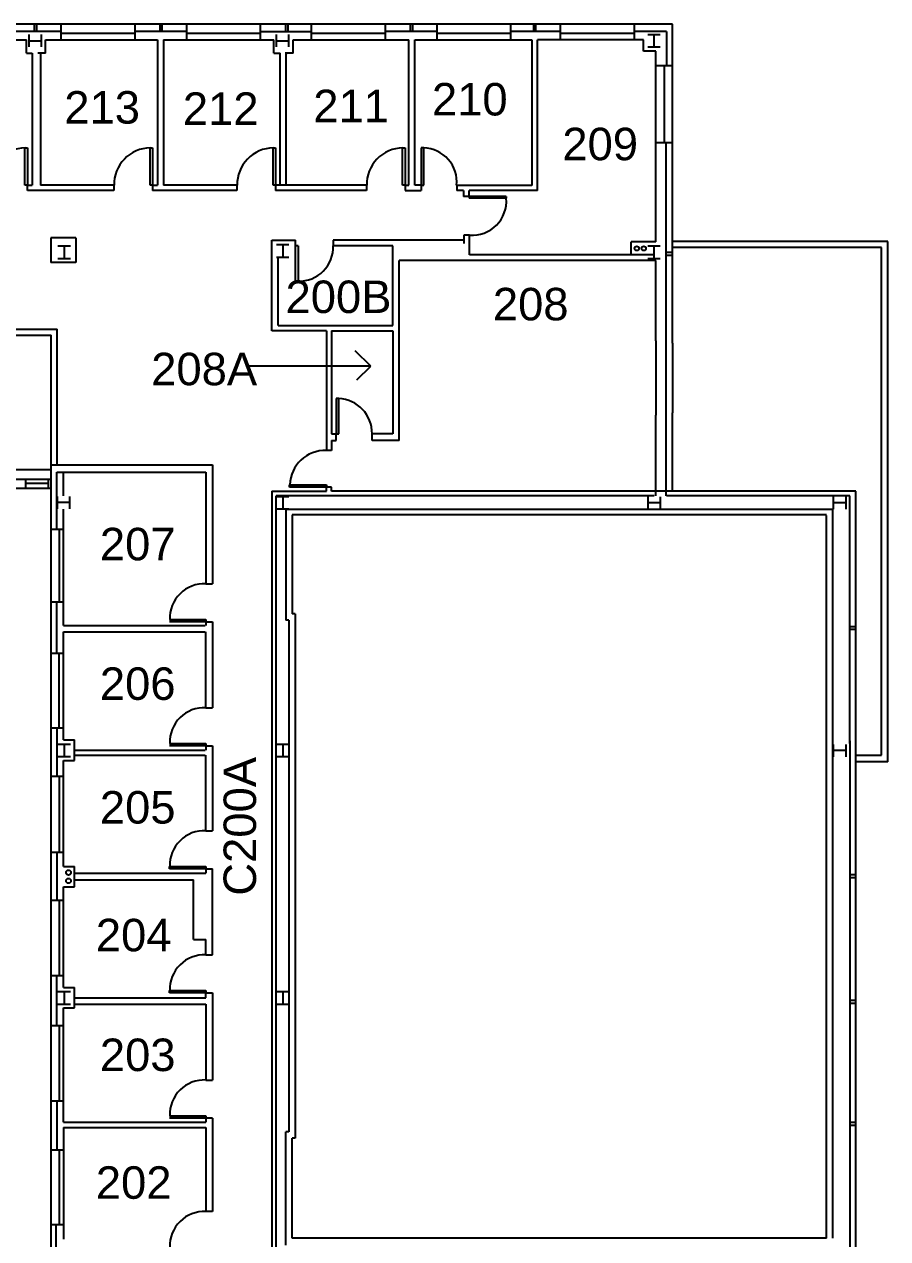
# Model space of a CAD drawing. Header units: inches. Extents: x -993 to 4309, y -3 to 2487.
# Drawn here: x 3472 to 4309, y 976 to 2153 of the extents above; entities that cross this region are included whole.
import ezdxf

# ---------------------------------------------------------------- set-up
doc = ezdxf.new("R2010")
doc.units = ezdxf.units.IN
doc.header["$LTSCALE"] = 96
doc.header["$MEASUREMENT"] = 0
for name, color, linetype in [('A-DOOR', 4, 'CONTINUOUS'), ('A-EDIT', 9, 'CONTINUOUS'), ('A-GLAZ', 3, 'CONTINUOUS'), ('A-PFLR-TEXT', 3, 'CONTINUOUS'), ('A-ROOF-OTLN', 6, 'CONTINUOUS'), ('A-WALL', 5, 'CONTINUOUS'), ('A-WALL-JAMB', 6, 'CONTINUOUS'), ('P-STRM-RFDR', 5, 'CONTINUOUS'), ('S-COLS', 6, 'CONTINUOUS')]:
    doc.layers.add(name, color=color, linetype=linetype)
doc.styles.get("Standard").update_dxf_attribs({"font": 'arial.ttf'})

msp = doc.modelspace()

# ---------------------------------------------------------------- linework, layer by layer
at = {"layer": 'A-DOOR'}
for p, q in [((3472.4, 1997.3), (3472.4, 2033.6)), ((3472.4, 2033.6), (3474.8, 2033.6)), ((3474.8, 2033.6), (3474.8, 1997.3)), ((3593.8, 1997.3), (3593.8, 2033.6)), ((3593.8, 2033.6), (3596.2, 2033.6)), ((3596.2, 2033.6), (3596.2, 1997.3)), ((3713.1, 1997.3), (3713.1, 2033.6)), ((3713.1, 2033.6), (3715.5, 2033.6)), ((3715.5, 2033.6), (3715.5, 1997.3)), ((3838.7, 2033.6), (3841.1, 2033.6)), ((3838.7, 1997.3), (3838.7, 2033.6)), ((3841.1, 2033.6), (3841.1, 1997.3)), ((3856.8, 2033.6), (3856.8, 1997.3)), ((3859.2, 2033.6), (3856.8, 2033.6)), ((3859.2, 1997.3), (3859.2, 2033.6)), ((3474.8, 1997.3), (3472.4, 1997.3)), ((3596.2, 1997.3), (3593.8, 1997.3)), ((3841.1, 1997.3), (3838.7, 1997.3)), ((3856.8, 1997.3), (3859.2, 1997.3)), ((3939.2, 1986.5), (3903.2, 1986.5)), ((3903.2, 1986.5), (3903.2, 1984.7)), ((3939.2, 1984.7), (3903.2, 1984.7)), ((3939.2, 1986.5), (3939.2, 1984.7)), ((3737.3, 1938.8), (3734.9, 1938.8)), ((3734.9, 1904.5), (3734.9, 1938.8)), ((3737.3, 1938.8), (3737.3, 1904.5)), ((3737.3, 1904.5), (3734.9, 1904.5)), ((3776.7, 1790.7), (3774.1, 1790.7)), ((3774.1, 1790.7), (3774.1, 1756.3)), ((3776.7, 1756.3), (3776.7, 1790.7)), ((3729, 1704.6), (3729, 1707)), ((3729, 1707), (3764.7, 1707)), ((3764.7, 1707), (3764.7, 1704.6)), ((3764.7, 1704.6), (3729, 1704.6)), ((3612.6, 1576.5), (3647.9, 1576.5)), ((3647.9, 1574.2), (3612.6, 1574.2)), ((3647.9, 1576.5), (3647.9, 1574.2)), ((3612.6, 1456.3), (3647.9, 1456.3)), ((3647.9, 1454.1), (3612.6, 1454.1)), ((3647.9, 1456.3), (3647.9, 1454.1)), ((3612.6, 1334.8), (3612.6, 1337.1)), ((3612.6, 1337.1), (3647.9, 1337.1)), ((3647.9, 1334.8), (3612.6, 1334.8)), ((3647.9, 1337.1), (3647.9, 1334.8)), ((3612.6, 1214.5), (3612.6, 1216.7)), ((3612.6, 1216.7), (3647.9, 1216.7)), ((3647.9, 1214.5), (3612.6, 1214.5)), ((3647.9, 1216.7), (3647.9, 1214.5)), ((3612.6, 1095.4), (3647.9, 1095.4)), ((3647.9, 1095.4), (3647.9, 1093.2)), ((3647.9, 1093.2), (3612.6, 1093.2))]:
    msp.add_line(p, q, dxfattribs=at)
for centre, radius, start, end in [((3473.1, 1998), 35.6, 91.0222, 181.1023), ((3594.4, 1998), 35.6, 91.0222, 181.1023), ((3713.8, 1998), 35.6, 91.0222, 181.1023), ((3839.4, 1998), 35.6, 91.0222, 181.1023), ((3858.1, 2000.5), 33.1, 354.5279, 88.0864), ((3906.3, 1982), 33, 265.4982, 4.669), ((3738.2, 1937.5), 33.1, 268.4435, 2.2266), ((3775.2, 1756.9), 33.8, 359.0627, 87.4267), ((3763.6, 1705.9), 34.4, 88.1947, 178.1566), ((3646.3, 1577.6), 33.5, 87.2908, 181.9762), ((3646.3, 1457.5), 33.5, 87.2908, 181.9762), ((3646.3, 1338.2), 33.5, 87.2908, 181.9762), ((3646.3, 1217.9), 33.5, 87.2908, 181.9762), ((3646.3, 1096.6), 33.5, 87.2908, 181.9762), ((3646.3, 969.1), 33.5, 87.2908, 181.9762)]:
    msp.add_arc(centre, radius, start, end, dxfattribs=at)
at = {"layer": 'A-EDIT'}
msp.add_line((4100.3, 1844.2), (4100.3, 1846.5), dxfattribs=at)
at = {"layer": 'A-GLAZ'}
for p, q in [((3579, 2144.3), (3507.3, 2144.3)), ((3700.6, 2144.3), (3628.9, 2144.3)), ((3821.8, 2144.3), (3750.1, 2144.3)), ((3943.4, 2144.3), (3871.8, 2144.3)), ((4063.1, 2144.3), (3991.4, 2144.3)), ((2752.5, 1712.5), (3497.7, 1712.5)), ((3472.9, 1708.6), (3494.9, 1708.6)), ((3497.7, 1703.4), (2736, 1703.4)), ((3505.6, 1663.8), (3505.6, 1593.1)), ((3505.6, 1471.1), (3505.6, 1543.6)), ((3505.6, 1424.1), (3505.6, 1350.5)), ((3505.6, 1304.2), (3505.6, 1231)), ((3505.6, 1182.6), (3505.6, 1109.4)), ((3505.6, 1061.9), (3505.6, 989.6))]:
    msp.add_line(p, q, dxfattribs=at)
at = {"layer": 'A-PFLR-TEXT'}
for p, q in [((3807.8, 1822.1), (3792.8, 1837)), ((3807.8, 1822.1), (3686.5, 1822.1)), ((3794.2, 1808.6), (3807.8, 1822.1))]:
    msp.add_line(p, q, dxfattribs=at)
at = {"layer": 'A-ROOF-OTLN'}
msp.add_line((3248.4, 1721.8), (3497.7, 1721.8), dxfattribs=at)
at = {"layer": 'A-WALL'}
for p, q in [((4100.3, 2153.4), (3348.1, 2153.4)), ((3507.3, 2146.4), (3460, 2146.4)), ((3481.4, 2153.4), (3481.4, 2146.4)), ((3483.6, 2153.4), (3483.6, 2146.4)), ((3507.3, 2153.4), (3507.3, 2138.4)), ((3579, 2153.4), (3579, 2138.4)), ((3628.9, 2146.4), (3579, 2146.4)), ((3603.1, 2153.4), (3603.1, 2146.4)), ((3605.2, 2153.4), (3605.2, 2146.4)), ((3628.9, 2153.4), (3628.9, 2138.4)), ((3700.6, 2153.4), (3700.6, 2138.4)), ((3700.6, 2146.4), (3750.1, 2146.4)), ((3725.2, 2153.4), (3725.2, 2146.4)), ((3727.4, 2153.4), (3727.4, 2146.4)), ((3750.1, 2153.4), (3750.1, 2138.4)), ((3821.8, 2153.4), (3821.8, 2138.4)), ((3871.8, 2146.4), (3821.8, 2146.4)), ((3845.9, 2153.4), (3845.9, 2146.4)), ((3848.1, 2153.4), (3848.1, 2146.4)), ((3871.8, 2153.4), (3871.8, 2138.4)), ((3943.4, 2153.4), (3943.4, 2138.4)), ((3991.4, 2146.4), (3943.4, 2146.4)), ((3965.5, 2153.4), (3965.5, 2146.4)), ((3967.7, 2153.4), (3967.7, 2146.4)), ((3991.4, 2153.4), (3991.4, 2138.4)), ((4063.1, 2153.4), (4063.1, 2138.4)), ((4094.6, 2146.4), (4063.1, 2146.4)), ((4094.6, 2146.4), (4094.6, 2113.3)), ((4100.3, 1844.2), (4100.3, 2153.4)), ((3372.4, 2138.4), (3473.7, 2138.4)), ((3473.7, 2125.4), (3473.7, 2138.4)), ((3492.4, 2125.4), (3492.4, 2138.4)), ((3492.4, 2138.4), (3601, 2138.4)), ((3601, 2138.4), (3601, 1997.3)), ((3606.8, 2138.4), (3713.7, 2138.4)), ((3606.8, 2138.4), (3606.8, 1997.3)), ((3713.7, 2125.4), (3713.7, 2138.4)), ((3732.4, 2138.4), (3844.8, 2138.4)), ((3732.4, 2125.4), (3732.4, 2138.4)), ((3844.8, 1997.3), (3844.8, 2138.4)), ((3850.6, 2138.4), (3963.9, 2138.4)), ((3850.6, 1997.3), (3850.6, 2138.4)), ((3963.9, 2138.4), (3963.9, 1997.1)), ((3969.4, 1992.3), (3969.4, 2138.4)), ((4072.4, 2138.4), (3969.4, 2138.4)), ((4072.4, 2127.4), (4072.4, 2138.4)), ((3473.7, 2125.4), (3479.5, 2125.4)), ((3479.5, 2125.4), (3479.5, 1997.3)), ((3492.4, 2125.4), (3484.7, 2125.4)), ((3487.4, 2125.4), (3487.4, 1997.3)), ((3713.7, 2125.4), (3719.9, 2125.4)), ((3719.9, 1997.3), (3719.9, 2125.4)), ((3732.4, 2125.4), (3724.7, 2125.4)), ((3725.7, 2125.4), (3726.6, 2125.4)), ((3725.7, 1997.3), (3725.7, 2125.4)), ((4084.2, 2127.4), (4072.4, 2127.4)), ((4084.2, 1942.5), (4084.2, 2127.4)), ((4084.2, 2113.3), (4100.3, 2113.3)), ((4092.5, 2113.3), (4092.5, 2038.9)), ((4084.2, 2038.9), (4100.3, 2038.9)), ((4094.2, 1937.3), (4094.2, 2038.9)), ((3474.8, 1992.3), (3474.8, 1997.3)), ((3474.8, 1997.3), (3479.5, 1997.3)), ((3558.6, 1992.3), (3474.8, 1992.3)), ((3558.6, 1997.3), (3487.4, 1997.3)), ((3558.6, 1997.3), (3558.6, 1992.3)), ((3596.2, 1997.3), (3596.2, 1992.3)), ((3596.2, 1997.3), (3601, 1997.3)), ((3678, 1992.3), (3596.2, 1992.3)), ((3678, 1997.3), (3606.8, 1997.3)), ((3678, 1997.3), (3678, 1992.3)), ((3803.6, 1997.3), (3713.1, 1997.3)), ((3715.5, 1997.3), (3715.5, 1992.3)), ((3803.6, 1992.3), (3715.5, 1992.3)), ((3803.6, 1997.3), (3803.6, 1992.3)), ((3841.1, 1997.3), (3841.1, 1992.3)), ((3841.1, 1997.3), (3844.8, 1997.3)), ((3841.1, 1992.3), (3856.8, 1992.3)), ((3856.8, 1997.3), (3850.6, 1997.3)), ((3856.8, 1997.3), (3856.8, 1992.3)), ((3891.2, 1997.1), (3891.2, 1992.3)), ((3963.9, 1997.1), (3891.2, 1997.1)), ((3897.8, 1992.3), (3891.2, 1992.3)), ((3897.8, 1992.3), (3897.8, 1986.5)), ((3903.2, 1986.5), (3903.2, 1992.3)), ((3969.4, 1992.3), (3903.2, 1992.3)), ((3903.2, 1986.5), (3897.8, 1986.5)), ((3711.9, 1856.4), (3711.9, 1944.1)), ((3711.9, 1944.1), (3734.9, 1944.1)), ((3734.9, 1938.8), (3734.9, 1944.1)), ((3771.4, 1944.1), (3771.4, 1938.8)), ((3897.9, 1944.1), (3771.4, 1944.1)), ((3903.7, 1949.1), (3897.9, 1949.1)), ((3897.9, 1949.1), (3897.9, 1940.8)), ((3903.7, 1929.9), (3903.7, 1949.1)), ((4060.2, 1929.9), (4060.2, 1942.6)), ((4084.2, 1942.5), (4060.2, 1942.6)), ((4309.2, 1942.9), (4100.3, 1942.9)), ((4309.2, 1438.5), (4309.2, 1942.9)), ((3829.1, 1938.8), (3771.4, 1938.8)), ((3829.1, 1861.5), (3829.1, 1938.8)), ((4094.2, 1870.9), (4094.2, 1939.8)), ((4094.6, 1932.6), (4100.3, 1932.6)), ((4303.2, 1936.9), (4100.3, 1936.9)), ((4303.2, 1445), (4303.2, 1936.9)), ((3718, 1861.5), (3718, 1927.8)), ((4084.2, 1924.5), (3835.2, 1924.5)), ((3835.2, 1749.9), (3835.2, 1924.5)), ((4082.6, 1929.9), (3903.7, 1929.9)), ((4084.2, 1846.5), (4084.2, 1924.5)), ((4094.6, 1929.5), (4100.3, 1929.5)), ((3718, 1861.5), (3829.1, 1861.5)), ((4094.2, 1749.7), (4094.2, 1870.9)), ((2776.6, 1857.9), (3503.7, 1857.9)), ((2776.6, 1851.9), (3497.7, 1851.9)), ((3497.7, 929.7), (3497.7, 1851.9)), ((3503.7, 1726.5), (3503.7, 1857.9)), ((3764.7, 1856.4), (3711.9, 1856.4)), ((3764.7, 1856.4), (3764.7, 1740.2)), ((3769.8, 1856.4), (3829.1, 1856.4)), ((3769.8, 1856.4), (3769.8, 1756.3)), ((3829.1, 1856.4), (3829.1, 1756.3)), ((4084.2, 1846.5), (4084.2, 1774.6)), ((4100.3, 1844.2), (4100.3, 1776.9)), ((4084.2, 1696.2), (4084.2, 1774.6)), ((4100.3, 1700.7), (4100.3, 1776.9)), ((4100.3, 1774.6), (4100.3, 1776.9)), ((3769.8, 1756.3), (3776.7, 1756.3)), ((3774.1, 1749.9), (3774.1, 1756.3)), ((3809.2, 1749.9), (3809.2, 1756.3)), ((3829.1, 1756.3), (3809.2, 1756.3)), ((3769.8, 1749.9), (3774.1, 1749.9)), ((3769.8, 1749.9), (3769.8, 1740.2)), ((3835.2, 1749.9), (3809.2, 1749.9)), ((4094.2, 1696.2), (4094.2, 1749.7)), ((3769.8, 1740.2), (3764.7, 1740.2)), ((3497.7, 1726.5), (3654.3, 1726.5)), ((3503.3, 1719.4), (3647.9, 1719.4)), ((3503.3, 1663.8), (3503.3, 1719.4)), ((3509.6, 1696.2), (3509.6, 1719.4)), ((3647.9, 1719.4), (3647.9, 1611)), ((3654.3, 1726.5), (3654.3, 1611)), ((3711.9, 1700.7), (3711.9, 953.8)), ((3711.9, 1700.7), (3764.7, 1700.7)), ((3716, 953.8), (3716, 1696.2)), ((4082.6, 1696.2), (3716, 1696.2)), ((3764.7, 1700.7), (3764.7, 1704.6)), ((3769.8, 1704.6), (3764.7, 1704.6)), ((3769.8, 1700.7), (3769.8, 1704.6)), ((4278.4, 1700.7), (3769.8, 1700.7)), ((4272.5, 1696.2), (4094.6, 1696.2)), ((4272.5, 1456.2), (4272.5, 1696.2)), ((4278.4, 466), (4278.4, 1700.7)), ((3509.6, 1570.5), (3509.6, 1683.4)), ((3725.4, 1683.2), (3725.4, 1575.8)), ((4255.8, 1683.2), (3725.4, 1683.2)), ((4249.9, 1677.8), (3731.4, 1677.8)), ((3731.4, 1677.8), (3731.4, 1581.8)), ((4249.9, 976.8), (4249.9, 1677.2)), ((4255.8, 976.8), (4255.8, 1683.2)), ((3509.6, 1663.8), (3497.7, 1663.8)), ((3647.9, 1611), (3654.3, 1611)), ((3509.6, 1593.1), (3497.7, 1593.1)), ((3503.3, 1543.6), (3503.3, 1593.1)), ((3734.4, 1581.8), (3731.4, 1581.8)), ((3734.4, 1581.8), (3734.4, 1073.7)), ((3509.6, 1570.5), (3647.3, 1570.5)), ((3647.9, 1574.2), (3654.3, 1574.2)), ((3647.9, 1574.2), (3647.9, 1570.5)), ((3654.3, 1574.2), (3654.3, 1490.9)), ((3728.4, 1575.8), (3725.4, 1575.8)), ((3728.4, 1575.8), (3728.4, 1079.7)), ((4272.5, 1569.8), (4278.4, 1569.8)), ((4272.5, 1566.9), (4278.4, 1566.9)), ((3509.6, 1459.8), (3509.6, 1564.4)), ((3509.6, 1564.4), (3647.3, 1564.4)), ((3647.9, 1490.9), (3647.9, 1564.4)), ((3509.6, 1543.6), (3497.7, 1543.6)), ((3647.9, 1490.9), (3654.3, 1490.9)), ((3509.6, 1471.1), (3497.7, 1471.1)), ((3503.3, 1471.1), (3503.3, 1424.1)), ((3509.6, 1459.8), (3520.4, 1459.8)), ((3520.4, 1439.9), (3520.4, 1459.8)), ((3520.4, 1449.9), (3647.3, 1449.9)), ((3647.9, 1454.1), (3654.3, 1454.1)), ((3647.9, 1454.1), (3647.9, 1449.9)), ((3654.3, 1454.1), (3654.3, 1371.7)), ((4272.5, 1458.9), (4272.5, 940.6)), ((3509.6, 1439.9), (3520.4, 1439.9)), ((3509.6, 1337.1), (3509.6, 1439.9)), ((3520.4, 1444.9), (3647.3, 1444.9)), ((3647.9, 1371.7), (3647.9, 1444.9)), ((4279.2, 1445), (4303.2, 1445)), ((4309.2, 1438.5), (4279.2, 1438.5)), ((3509.6, 1424.1), (3497.7, 1424.1)), ((3647.9, 1371.7), (3654.3, 1371.7)), ((3509.6, 1350.5), (3497.7, 1350.5)), ((3503.3, 1350.5), (3503.3, 1304.2)), ((3509.6, 1337.1), (3520.4, 1337.1)), ((3520.4, 1317.2), (3520.4, 1337.1)), ((3520.4, 1330.6), (3647.9, 1330.6)), ((3647.9, 1334.8), (3654.3, 1334.8)), ((3647.9, 1334.8), (3647.9, 1330.6)), ((3654.3, 1251.3), (3654.3, 1334.8)), ((3520.4, 1324), (3635.9, 1324)), ((3635.9, 1266.3), (3635.9, 1324)), ((4272.5, 1329.1), (4278.4, 1329.1)), ((4272.5, 1326.2), (4278.4, 1326.2)), ((3509.6, 1317.2), (3520.4, 1317.2)), ((3509.6, 1219.8), (3509.6, 1317.2)), ((3509.6, 1304.2), (3497.7, 1304.2)), ((3635.9, 1266.3), (3647.9, 1266.3)), ((3647.9, 1251.3), (3647.9, 1266.3)), ((3647.9, 1251.3), (3654.3, 1251.3)), ((3509.6, 1231), (3497.7, 1231)), ((3503.3, 1182.6), (3503.3, 1231)), ((3509.6, 1219.8), (3520.4, 1219.8)), ((3520.4, 1199.9), (3520.4, 1219.8)), ((3647.9, 1214.5), (3654.3, 1214.5)), ((3647.9, 1209.8), (3647.9, 1214.5)), ((3654.3, 1214.5), (3654.3, 1130)), ((3520.4, 1209.8), (3647.9, 1209.8)), ((3520.4, 1203.7), (3647.9, 1203.7)), ((3647.9, 1203.7), (3647.9, 1130)), ((4272.5, 1207.3), (4278.4, 1207.3)), ((4272.5, 1204.4), (4278.4, 1204.4)), ((3509.6, 1199.9), (3520.4, 1199.9)), ((3509.6, 1089.3), (3509.6, 1199.9)), ((3509.6, 1182.6), (3497.7, 1182.6)), ((3647.9, 1130), (3654.3, 1130)), ((3509.6, 1109.4), (3497.7, 1109.4)), ((3503.3, 1109.4), (3503.3, 1061.9)), ((3509.6, 1089.3), (3647.9, 1089.3)), ((3509.6, 1084.1), (3647.9, 1084.1)), ((3509.6, 1084.1), (3509.6, 975.7)), ((3654.3, 1093.2), (3647.9, 1093.2)), ((3647.9, 1093.2), (3647.9, 1089.3)), ((3647.9, 1084.1), (3647.9, 1002.5)), ((3654.3, 1093.2), (3654.3, 1002.5)), ((4272.5, 1089.3), (4278.4, 1089.3)), ((4272.5, 1086.4), (4278.4, 1086.4)), ((3725.4, 970), (3725.4, 1079.7)), ((3728.4, 1079.7), (3725.4, 1079.7)), ((3731.4, 976.8), (3731.4, 1073.7)), ((3734.4, 1073.7), (3731.4, 1073.7)), ((3509.6, 1061.9), (3497.7, 1061.9)), ((3654.3, 1002.5), (3647.9, 1002.5)), ((3509.6, 989.6), (3497.7, 989.6)), ((3502.6, 935.7), (3502.6, 989.6)), ((4249.9, 976.8), (3731.4, 976.8))]:
    msp.add_line(p, q, dxfattribs=at)
at = {"layer": 'A-WALL-JAMB'}
for p, q in [((3472.9, 1712.5), (3472.9, 1703.4)), ((3494.9, 1712.5), (3494.9, 1703.4))]:
    msp.add_line(p, q, dxfattribs=at)
at = {"layer": 'P-STRM-RFDR'}
for centre, radius in [((4065.8, 1936.1), 2.12), ((4072.6, 1936.1), 2.12), ((3514.6, 1331.1), 2.39), ((3514.6, 1323.1), 2.39)]:
    msp.add_circle(centre, radius, dxfattribs=at)
at = {"layer": 'S-COLS'}
for p, q in [((3476.4, 2131.4), (3476.4, 2143.4)), ((3488.4, 2131.4), (3488.4, 2143.4)), ((3716.4, 2131.4), (3716.4, 2143.4)), ((3728.4, 2131.4), (3728.4, 2143.4)), ((4076.4, 2143.4), (4088.4, 2143.4)), ((4082.4, 2143.4), (4082.4, 2131.4)), ((3476.4, 2137.4), (3488.4, 2137.4)), ((3716.4, 2137.4), (3728.4, 2137.4)), ((4076.4, 2131.4), (4088.4, 2131.4)), ((3497.6, 1946.5), (3497.6, 1922.5)), ((3521.6, 1946.5), (3497.6, 1946.5)), ((3521.6, 1946.5), (3521.6, 1922.5)), ((3504.4, 1938.5), (3516.4, 1938.5)), ((3510.4, 1938.5), (3510.4, 1926.5)), ((3716.4, 1939.8), (3728.4, 1939.8)), ((3722.4, 1939.8), (3722.4, 1927.8)), ((4076.4, 1938.5), (4088.4, 1938.5)), ((4082.4, 1938.5), (4082.4, 1926.5)), ((3521.6, 1922.5), (3497.6, 1922.5)), ((3504.4, 1926.5), (3516.4, 1926.5)), ((3716.4, 1927.8), (3728.4, 1927.8)), ((4076.4, 1926.5), (4088.4, 1926.5)), ((3503.5, 1695.8), (3503.5, 1683.8)), ((3515.5, 1695.8), (3515.5, 1683.8)), ((3716.4, 1695.7), (3728.4, 1695.7)), ((3722.4, 1695.7), (3722.4, 1683.7)), ((4076.4, 1695.4), (4076.4, 1683.4)), ((4088.4, 1695.4), (4088.4, 1683.4)), ((4256.4, 1695.4), (4256.4, 1683.4)), ((4268.4, 1695.4), (4268.4, 1683.4)), ((3515.5, 1689.8), (3503.5, 1689.8)), ((3716.4, 1683.7), (3728.4, 1683.7)), ((4088.4, 1689.4), (4076.4, 1689.4)), ((4268.4, 1689.4), (4256.4, 1689.4)), ((3504.4, 1455.7), (3516.4, 1455.7)), ((3510.4, 1455.7), (3510.4, 1443.7)), ((3716.4, 1455.7), (3728.4, 1455.7)), ((3722.4, 1455.7), (3722.4, 1443.7)), ((4256.4, 1455.4), (4256.4, 1443.4)), ((4268.4, 1449.4), (4256.4, 1449.4)), ((4268.4, 1455.4), (4268.4, 1443.4)), ((3504.4, 1443.7), (3516.4, 1443.7)), ((3716.4, 1443.7), (3728.4, 1443.7)), ((3504.4, 1215.7), (3516.4, 1215.7)), ((3510.4, 1215.7), (3510.4, 1203.7)), ((3716.4, 1215.7), (3728.4, 1215.7)), ((3722.4, 1215.7), (3722.4, 1203.7)), ((3504.4, 1203.7), (3516.4, 1203.7)), ((3716.4, 1203.7), (3728.4, 1203.7))]:
    msp.add_line(p, q, dxfattribs=at)

# ---------------------------------------------------------------- texts
at = {"layer": 'A-PFLR-TEXT'}
for s, p in [('210', (3867.1, 2065)), ('213', (3510.5, 2057.1)), ('212', (3625.5, 2055.9)), ('211', (3752, 2058.5)), ('209', (3993.6, 2021.6)), ('200B', (3725.1, 1873.5)), ('208', (3926.2, 1866.4)), ('208A', (3594.8, 1803.5)), ('207', (3545, 1633.8)), ('206', (3545, 1498.5)), ('205', (3545, 1378.6)), ('204', (3541.1, 1254.8)), ('203', (3545, 1138.7)), ('202', (3541.1, 1014.9))]:
    msp.add_text(s, height=31.5, dxfattribs=at).set_placement(p)
msp.add_text('C200A', height=31.5, rotation=90, dxfattribs=at).set_placement((3696.5, 1308.7))

doc.saveas('drawing.dxf')
